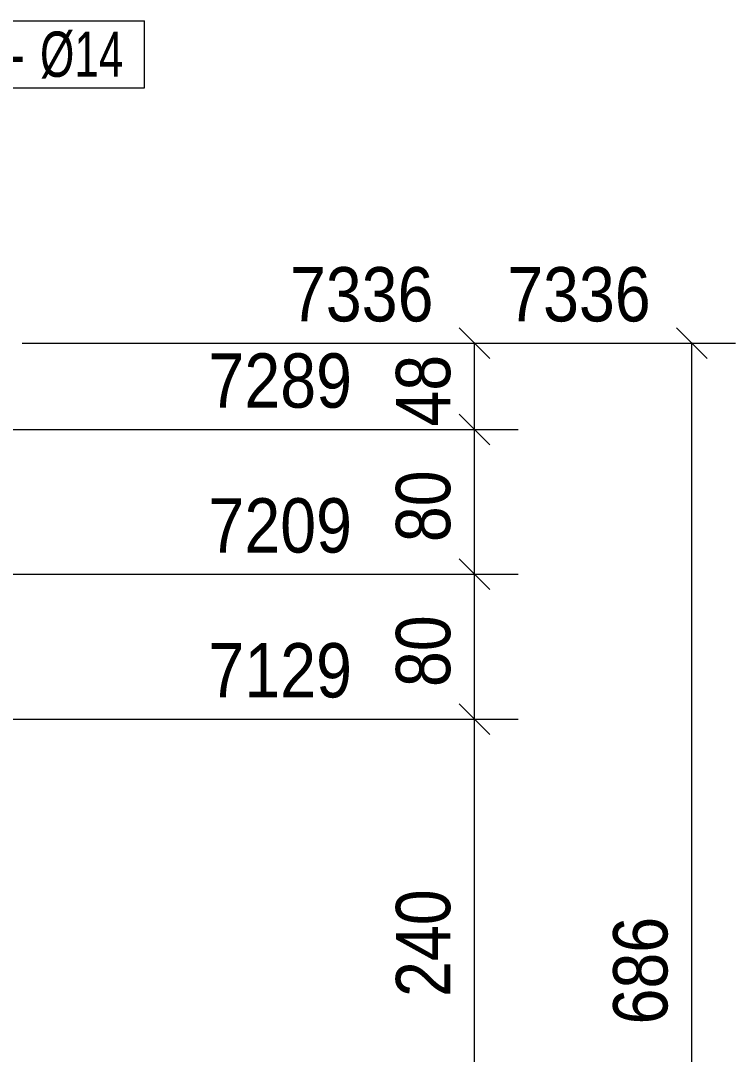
# Model space of a CAD drawing. Header units: millimetres. Extents: x 2 to 579, y 1 to 405.
# Drawn here: x 92.5 to 132, y 274 to 331.1 of the extents above; entities that cross this region are included whole.
import ezdxf

# ---------------------------------------------------------------- set-up
doc = ezdxf.new("R2010")
doc.units = ezdxf.units.MM
doc.linetypes.add('XKITLINE00', pattern=[0])
doc.layers.add('BoltMark', color=7, linetype='Continuous', lineweight=0)
doc.layers.add('Dimensions', color=7, linetype='Continuous', lineweight=0)
doc.styles.add('ARIAL', font='ARIAL.TTF')
doc.styles.add('ARIAL_NARROW', font='ARIALN.TTF')

# ---------------------------------------------------------------- blocks, each defined once
blk = doc.blocks.new('*A88')
at = {"layer": 'Dimensions', "color": 7, "linetype": 'XKITLINE00', "lineweight": 0}
for p, q in [((128.766, 314.11), (130.463, 312.413)), ((92.615, 313.262), (132.015, 313.262)), ((129.615, 244.697), (129.615, 313.262))]:
    blk.add_line(p, q, dxfattribs=at)
at = {"layer": 'Dimensions', "color": 3}
blk.add_point((129.615, 313.262), dxfattribs=at)
at = {"layer": 'Dimensions', "color": 3, "style": 'ARIAL', "width": 0.85}
blk.add_text('7336', height=3, dxfattribs=at).set_placement((119.415, 314.462))
blk.add_text('686', height=3, rotation=90.0002, dxfattribs=at).set_placement((128.265, 275.642))
blk = doc.blocks.new('*A92')
at = {"layer": 'Dimensions', "color": 7, "linetype": 'XKITLINE00', "lineweight": 0}
for p, q in [((116.766, 293.348), (118.463, 291.651)), ((87.615, 292.499), (120.015, 292.499)), ((117.615, 268.499), (117.615, 292.499)), ((116.766, 269.348), (118.463, 267.651)), ((87.615, 268.499), (120.015, 268.499))]:
    blk.add_line(p, q, dxfattribs=at)
at = {"layer": 'Dimensions', "color": 3}
for p in [(117.615, 292.499), (117.615, 268.499)]:
    blk.add_point(p, dxfattribs=at)
at = {"layer": 'Dimensions', "color": 3, "style": 'ARIAL', "width": 0.85}
blk.add_text('7129', height=3, dxfattribs=at).set_placement((102.915, 293.699))
blk.add_text('240', height=3, rotation=90.0002, dxfattribs=at).set_placement((116.265, 277.161))
blk = doc.blocks.new('*A93')
at = {"layer": 'Dimensions', "color": 7, "linetype": 'XKITLINE00', "lineweight": 0}
for p, q in [((116.766, 301.348), (118.463, 299.651)), ((87.615, 300.499), (120.015, 300.499)), ((117.615, 292.499), (117.615, 300.499)), ((116.766, 293.348), (118.463, 291.651)), ((87.615, 292.499), (120.015, 292.499))]:
    blk.add_line(p, q, dxfattribs=at)
at = {"layer": 'Dimensions', "color": 3}
for p in [(117.615, 300.499), (117.615, 292.499)]:
    blk.add_point(p, dxfattribs=at)
at = {"layer": 'Dimensions', "color": 3, "style": 'ARIAL', "width": 0.85}
blk.add_text('7209', height=3, dxfattribs=at).set_placement((102.915, 301.699))
blk.add_text('80', height=3, rotation=90.0002, dxfattribs=at).set_placement((116.265, 294.274))
blk = doc.blocks.new('*A94')
at = {"layer": 'Dimensions', "color": 7, "linetype": 'XKITLINE00', "lineweight": 0}
for p, q in [((116.766, 309.348), (118.463, 307.651)), ((87.615, 308.499), (120.015, 308.499)), ((117.615, 300.499), (117.615, 308.499)), ((116.766, 301.348), (118.463, 299.651)), ((87.615, 300.499), (120.015, 300.499))]:
    blk.add_line(p, q, dxfattribs=at)
at = {"layer": 'Dimensions', "color": 3}
for p in [(117.615, 308.499), (117.615, 300.499)]:
    blk.add_point(p, dxfattribs=at)
at = {"layer": 'Dimensions', "color": 3, "style": 'ARIAL', "width": 0.85}
blk.add_text('7289', height=3, dxfattribs=at).set_placement((102.915, 309.699))
blk.add_text('80', height=3, rotation=90.0002, dxfattribs=at).set_placement((116.265, 302.274))
blk = doc.blocks.new('*A95')
at = {"layer": 'Dimensions', "color": 7, "linetype": 'XKITLINE00', "lineweight": 0}
for p, q in [((116.766, 314.11), (118.463, 312.413)), ((92.615, 313.262), (120.015, 313.262)), ((117.615, 308.499), (117.615, 313.262)), ((116.766, 309.348), (118.463, 307.651)), ((87.615, 308.499), (120.015, 308.499))]:
    blk.add_line(p, q, dxfattribs=at)
at = {"layer": 'Dimensions', "color": 3}
for p in [(117.615, 313.262), (117.615, 308.499)]:
    blk.add_point(p, dxfattribs=at)
at = {"layer": 'Dimensions', "color": 3, "style": 'ARIAL', "width": 0.85}
blk.add_text('7336', height=3, dxfattribs=at).set_placement((107.415, 314.462))
blk.add_text('48', height=3, rotation=90.0002, dxfattribs=at).set_placement((116.265, 308.655))
blk = doc.blocks.new('*A97')
at = {"layer": 'BoltMark', "color": 7, "linetype": 'XKITLINE00', "lineweight": 0}
for p, q in [((89.079, 331.069), (99.375, 331.069)), ((89.079, 327.369), (89.079, 331.069)), ((99.375, 327.369), (99.375, 331.069)), ((85.615, 327.219), (89.079, 327.369)), ((89.079, 327.369), (99.375, 327.369))]:
    blk.add_line(p, q, dxfattribs=at)
at = {"layer": 'BoltMark', "color": 3, "style": 'ARIAL_NARROW', "width": 0.85}
for s, p in [('4', (89.679, 327.969)), ('Ø14', (93.608, 327.969)), ('-', (91.949, 327.969))]:
    blk.add_text(s, height=2.5, dxfattribs=at).set_placement(p)

msp = doc.modelspace()

# ---------------------------------------------------------------- block references
at = {"lineweight": 0}
for name in ['*A97', '*A88', '*A95', '*A94', '*A93', '*A92']:
    msp.add_blockref(name, (0, 0), dxfattribs=at)

doc.saveas('drawing.dxf')
